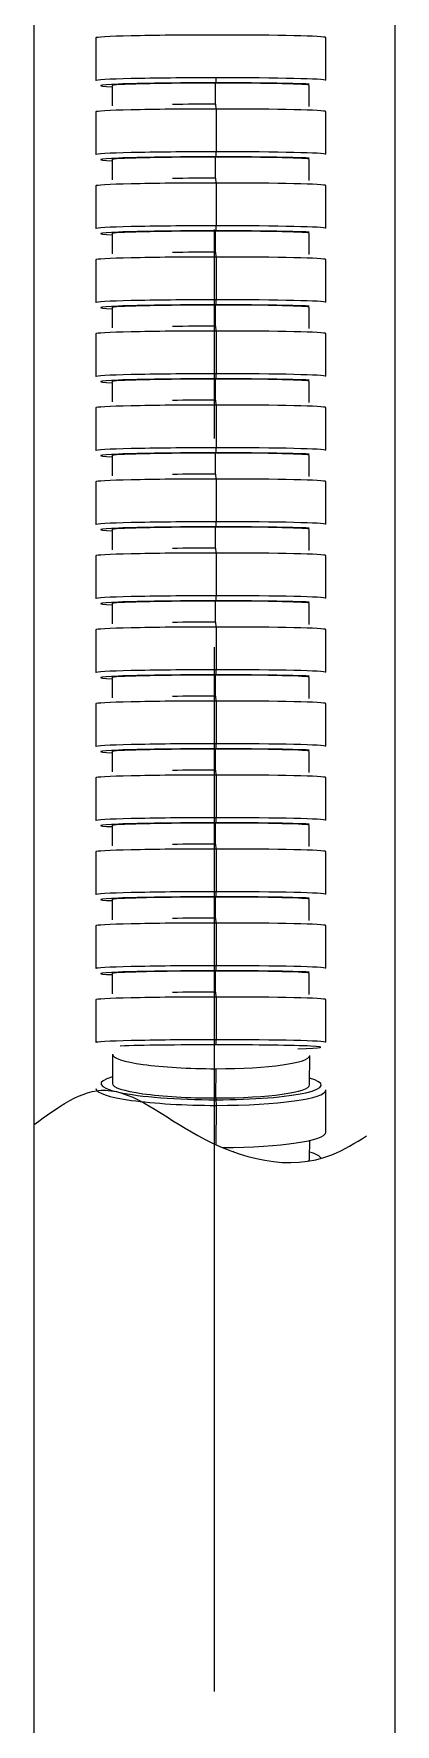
# Model space of a CAD drawing. Header units: millimetres. Extents: x 2433 to 4809, y -10272 to -6912.
# Drawn here: x 4315.9 to 4337.9, y -8720.4 to -8617.6 of the extents above; entities that cross this region are included whole.
import ezdxf

# ---------------------------------------------------------------- set-up
doc = ezdxf.new("R2010")
doc.units = ezdxf.units.MM
doc.linetypes.add('CENTERX2', pattern=[101.6, 63.5, -12.7, 12.7, -12.7])
doc.layers.add('CENTER', color=1, linetype='CENTERX2')

msp = doc.modelspace()

# ---------------------------------------------------------------- linework, layer by layer
at = {"linetype": 'Continuous', "lineweight": 18, "extrusion": (-1, -2.22045e-16, 0)}
for p, q in [((4315.86, -8598.98), (4315.86, -9069.48)), ((4337.86, -9069.1), (4337.86, -8598.99)), ((4319.63, -8617.89), (4319.63, -8620.49)), ((4333.63, -8620.47), (4333.63, -8617.87)), ((4320.63, -8620.79), (4320.63, -8622.02)), ((4332.63, -8622.07), (4332.63, -8620.78)), ((4319.63, -8622.39), (4319.63, -8624.99)), ((4333.63, -8624.97), (4333.63, -8622.37)), ((4320.63, -8625.29), (4320.63, -8626.52)), ((4332.63, -8626.57), (4332.63, -8625.28)), ((4319.63, -8626.89), (4319.63, -8629.49)), ((4333.63, -8629.47), (4333.63, -8626.87)), ((4320.63, -8629.79), (4320.63, -8631.02)), ((4332.63, -8631.07), (4332.63, -8629.78)), ((4319.63, -8631.39), (4319.63, -8633.99)), ((4333.63, -8633.97), (4333.63, -8631.37)), ((4320.63, -8634.29), (4320.63, -8635.52)), ((4332.63, -8635.57), (4332.63, -8634.28)), ((4319.63, -8635.89), (4319.63, -8638.49)), ((4333.63, -8638.47), (4333.63, -8635.87)), ((4320.63, -8638.79), (4320.63, -8640.02)), ((4332.63, -8640.07), (4332.63, -8638.78)), ((4319.63, -8640.39), (4319.63, -8642.99)), ((4333.63, -8642.97), (4333.63, -8640.37)), ((4320.63, -8643.29), (4320.63, -8644.52)), ((4332.63, -8644.57), (4332.63, -8643.28)), ((4319.63, -8644.89), (4319.63, -8647.49)), ((4333.63, -8647.47), (4333.63, -8644.87)), ((4320.63, -8647.79), (4320.63, -8649.02)), ((4332.63, -8649.07), (4332.63, -8647.78)), ((4319.63, -8649.39), (4319.63, -8651.99)), ((4333.63, -8651.97), (4333.63, -8649.37)), ((4320.63, -8652.29), (4320.63, -8653.52)), ((4332.63, -8653.57), (4332.63, -8652.28)), ((4319.63, -8653.89), (4319.63, -8656.49)), ((4333.63, -8656.47), (4333.63, -8653.87)), ((4320.63, -8656.79), (4320.63, -8658.02)), ((4332.63, -8658.07), (4332.63, -8656.78)), ((4319.63, -8658.39), (4319.63, -8660.99)), ((4333.63, -8660.97), (4333.63, -8658.37)), ((4320.63, -8661.29), (4320.63, -8662.52)), ((4332.63, -8662.57), (4332.63, -8661.28)), ((4319.63, -8662.89), (4319.63, -8665.49)), ((4333.63, -8665.47), (4333.63, -8662.87)), ((4320.63, -8665.79), (4320.63, -8667.02)), ((4332.63, -8667.07), (4332.63, -8665.78)), ((4319.63, -8667.39), (4319.63, -8669.99)), ((4333.63, -8669.97), (4333.63, -8667.37)), ((4320.63, -8670.29), (4320.63, -8671.52)), ((4332.63, -8671.57), (4332.63, -8670.28)), ((4319.63, -8671.89), (4319.63, -8674.49)), ((4333.63, -8674.47), (4333.63, -8671.87)), ((4320.63, -8674.79), (4320.63, -8676.02)), ((4332.63, -8676.07), (4332.63, -8674.78)), ((4319.63, -8676.39), (4319.63, -8678.99)), ((4333.63, -8678.97), (4333.63, -8676.37)), ((4320.66, -8679.7), (4320.65, -8681.48)), ((4332.65, -8681.56), (4332.66, -8679.78)), ((4333.63, -8684.45), (4333.64, -8681.87)), ((4332.65, -8686.06), (4332.66, -8684.93))]:
    msp.add_line(p, q, dxfattribs=at)
at = {"linetype": 'Continuous', "lineweight": 13, "extrusion": (-1, -2.22045e-16, 0)}
for p, q in [((4326.91, -8620.64), (4326.91, -8621.93)), ((4326.96, -8622.22), (4326.96, -8624.82)), ((4326.91, -8625.14), (4326.91, -8626.43)), ((4326.96, -8626.72), (4326.96, -8629.32)), ((4326.91, -8629.64), (4326.91, -8630.93)), ((4326.96, -8631.22), (4326.96, -8633.82)), ((4326.91, -8634.14), (4326.91, -8635.43)), ((4326.96, -8635.72), (4326.96, -8638.32)), ((4326.91, -8638.64), (4326.91, -8639.93)), ((4326.96, -8640.22), (4326.96, -8642.82)), ((4326.91, -8643.14), (4326.91, -8644.43)), ((4326.96, -8644.72), (4326.96, -8647.32)), ((4326.91, -8647.64), (4326.91, -8648.93)), ((4326.96, -8649.22), (4326.96, -8651.82)), ((4326.91, -8652.14), (4326.91, -8653.43)), ((4326.96, -8653.72), (4326.96, -8656.32)), ((4326.91, -8656.64), (4326.91, -8657.93)), ((4326.96, -8658.22), (4326.96, -8660.82)), ((4326.91, -8661.14), (4326.91, -8662.43)), ((4326.96, -8662.72), (4326.96, -8665.32)), ((4326.91, -8665.64), (4326.91, -8666.93)), ((4326.96, -8667.22), (4326.96, -8669.82)), ((4326.91, -8670.14), (4326.91, -8671.43)), ((4326.96, -8671.72), (4326.96, -8674.32)), ((4326.91, -8674.64), (4326.91, -8675.93)), ((4326.96, -8676.22), (4326.96, -8678.82)), ((4326.94, -8680.57), (4326.93, -8682.35)), ((4326.93, -8682.35), (4326.96, -8682.46)), ((4326.97, -8682.8), (4326.95, -8685.2))]:
    msp.add_line(p, q, dxfattribs=at)
at = {"linetype": 'Continuous', "lineweight": 18}
for centre, major_axis, ratio, start_param, end_param in [((4326.63, -8617.88), (-7, -0.01), 0.023269, 4.665461, 6.283187), ((4326.63, -8617.88), (-7, -0.01), 0.023269, 3.141594, 4.665461), ((4326.63, -8620.48), (-7, -0.01), 0.023269, 4.665461, 6.283187), ((4326.95, -8620.33), (0, 0.3), 0.046898, 3.164889, 4.735685), ((4326.63, -8620.48), (-7, -0.01), 0.023269, 3.141594, 4.665461), ((4326.63, -8620.78), (-6.7, -0.01), 0.023269, 4.665461, 6.742692), ((4326.63, -8620.78), (-6, -0.01), 0.023269, 4.665461, 6.283186), ((4326.63, -8620.78), (-6, -0.01), 0.023269, 3.14159, 4.665461), ((4326.63, -8622.38), (-7, -0.01), 0.023269, 4.665461, 6.283187), ((4326.63, -8622.08), (-6.7, -0.01), 0.023269, 4.665461, 5.067595), ((4326.94, -8622.23), (0, 0.3), 0.046898, 4.735685, 6.291888), ((4326.63, -8622.38), (-7, -0.01), 0.023269, 3.141594, 4.665461), ((4326.63, -8625.28), (-6.7, -0.01), 0.023269, 4.665461, 6.742692), ((4326.63, -8624.98), (-7, -0.01), 0.023269, 4.665461, 6.283187), ((4326.63, -8625.28), (-6, -0.01), 0.023269, 4.665461, 6.283186), ((4326.63, -8625.28), (-6, -0.01), 0.023269, 3.14159, 4.665461), ((4326.95, -8624.83), (0, 0.3), 0.046898, 3.164889, 4.735685), ((4326.63, -8624.98), (-7, -0.01), 0.023269, 3.141594, 4.665461), ((4326.63, -8626.88), (-7, -0.01), 0.023269, 4.665461, 6.283187), ((4326.63, -8626.58), (-6.7, -0.01), 0.023269, 4.665461, 5.067595), ((4326.94, -8626.73), (0, 0.3), 0.046898, 4.735685, 6.291888), ((4326.63, -8626.88), (-7, -0.01), 0.023269, 3.141594, 4.665461), ((4326.63, -8629.78), (-6.7, -0.01), 0.023269, 4.665461, 6.742692), ((4326.63, -8629.48), (-7, -0.01), 0.023269, 4.665461, 6.283187), ((4326.63, -8629.78), (-6, -0.01), 0.023269, 4.665461, 6.283186), ((4326.63, -8629.78), (-6, -0.01), 0.023269, 3.14159, 4.665461), ((4326.95, -8629.33), (0, 0.3), 0.046898, 3.164889, 4.735685), ((4326.63, -8629.48), (-7, -0.01), 0.023269, 3.141594, 4.665461), ((4326.63, -8631.38), (-7, -0.01), 0.023269, 4.665461, 6.283187), ((4326.63, -8631.08), (-6.7, -0.01), 0.023269, 4.665461, 5.067595), ((4326.94, -8631.23), (0, 0.3), 0.046898, 4.735685, 6.291888), ((4326.63, -8631.38), (-7, -0.01), 0.023269, 3.141594, 4.665461), ((4326.63, -8633.98), (-7, -0.01), 0.023269, 4.665461, 6.283187), ((4326.95, -8633.83), (0, 0.3), 0.046898, 3.164889, 4.735685), ((4326.63, -8633.98), (-7, -0.01), 0.023269, 3.141594, 4.665461), ((4326.63, -8634.28), (-6.7, -0.01), 0.023269, 4.665461, 6.742692), ((4326.63, -8634.28), (-6, -0.01), 0.023269, 4.665461, 6.283186), ((4326.63, -8634.28), (-6, -0.01), 0.023269, 3.14159, 4.665461), ((4326.63, -8635.88), (-7, -0.01), 0.023269, 4.665461, 6.283187), ((4326.63, -8635.58), (-6.7, -0.01), 0.023269, 4.665461, 5.067595), ((4326.94, -8635.73), (0, 0.3), 0.046898, 4.735685, 6.291888), ((4326.63, -8635.88), (-7, -0.01), 0.023269, 3.141594, 4.665461), ((4326.63, -8638.78), (-6.7, -0.01), 0.023269, 4.665461, 6.742692), ((4326.63, -8638.48), (-7, -0.01), 0.023269, 4.665461, 6.283187), ((4326.63, -8638.78), (-6, -0.01), 0.023269, 4.665461, 6.283186), ((4326.63, -8638.78), (-6, -0.01), 0.023269, 3.14159, 4.665461), ((4326.95, -8638.33), (0, 0.3), 0.046898, 3.164889, 4.735685), ((4326.63, -8638.48), (-7, -0.01), 0.023269, 3.141594, 4.665461), ((4326.63, -8640.08), (-6.7, -0.01), 0.023269, 4.665461, 5.067595), ((4326.94, -8640.23), (0, 0.3), 0.046898, 4.735685, 6.291888), ((4326.63, -8640.38), (-7, -0.01), 0.023269, 4.665461, 6.283187), ((4326.63, -8640.38), (-7, -0.01), 0.023269, 3.141594, 4.665461), ((4326.63, -8643.28), (-6.7, -0.01), 0.023269, 4.665461, 6.742692), ((4326.63, -8642.98), (-7, -0.01), 0.023269, 4.665461, 6.283187), ((4326.63, -8643.28), (-6, -0.01), 0.023269, 4.665461, 6.283186), ((4326.63, -8643.28), (-6, -0.01), 0.023269, 3.14159, 4.665461), ((4326.95, -8642.83), (0, 0.3), 0.046898, 3.164889, 4.735685), ((4326.63, -8642.98), (-7, -0.01), 0.023269, 3.141594, 4.665461), ((4326.63, -8644.88), (-7, -0.01), 0.023269, 4.665461, 6.283187), ((4326.63, -8644.58), (-6.7, -0.01), 0.023269, 4.665461, 5.067595), ((4326.94, -8644.73), (0, 0.3), 0.046898, 4.735685, 6.291888), ((4326.63, -8644.88), (-7, -0.01), 0.023269, 3.141594, 4.665461), ((4326.63, -8647.78), (-6.7, -0.01), 0.023269, 4.665461, 6.742692), ((4326.63, -8647.48), (-7, -0.01), 0.023269, 4.665461, 6.283187), ((4326.63, -8647.78), (-6, -0.01), 0.023269, 4.665461, 6.283186), ((4326.63, -8647.78), (-6, -0.01), 0.023269, 3.14159, 4.665461), ((4326.95, -8647.33), (0, 0.3), 0.046898, 3.164889, 4.735685), ((4326.63, -8647.48), (-7, -0.01), 0.023269, 3.141594, 4.665461), ((4326.63, -8649.38), (-7, -0.01), 0.023269, 4.665461, 6.283187), ((4326.63, -8649.08), (-6.7, -0.01), 0.023269, 4.665461, 5.067595), ((4326.94, -8649.23), (0, 0.3), 0.046898, 4.735685, 6.291888), ((4326.63, -8649.38), (-7, -0.01), 0.023269, 3.141594, 4.665461), ((4326.63, -8652.28), (-6.7, -0.01), 0.023269, 4.665461, 6.742692), ((4326.63, -8651.98), (-7, -0.01), 0.023269, 4.665461, 6.283187), ((4326.63, -8652.28), (-6, -0.01), 0.023269, 4.665461, 6.283186), ((4326.63, -8652.28), (-6, -0.01), 0.023269, 3.14159, 4.665461), ((4326.95, -8651.83), (0, 0.3), 0.046898, 3.164889, 4.735685), ((4326.63, -8651.98), (-7, -0.01), 0.023269, 3.141594, 4.665461), ((4326.63, -8653.58), (-6.7, -0.01), 0.023269, 4.665461, 5.067595), ((4326.94, -8653.73), (0, 0.3), 0.046898, 4.735685, 6.291888), ((4326.63, -8653.88), (-7, -0.01), 0.023269, 4.665461, 6.283187), ((4326.63, -8653.88), (-7, -0.01), 0.023269, 3.141594, 4.665461), ((4326.63, -8656.48), (-7, -0.01), 0.023269, 4.665461, 6.283187), ((4326.95, -8656.33), (0, 0.3), 0.046898, 3.164889, 4.735685), ((4326.63, -8656.48), (-7, -0.01), 0.023269, 3.141594, 4.665461), ((4326.63, -8656.78), (-6.7, -0.01), 0.023269, 4.665461, 6.742692), ((4326.63, -8656.78), (-6, -0.01), 0.023269, 4.665461, 6.283186), ((4326.63, -8656.78), (-6, -0.01), 0.023269, 3.14159, 4.665461), ((4326.63, -8658.38), (-7, -0.01), 0.023269, 4.665461, 6.283187), ((4326.63, -8658.08), (-6.7, -0.01), 0.023269, 4.665461, 5.067595), ((4326.94, -8658.23), (0, 0.3), 0.046898, 4.735685, 6.291888), ((4326.63, -8658.38), (-7, -0.01), 0.023269, 3.141594, 4.665461), ((4326.63, -8661.28), (-6.7, -0.01), 0.023269, 4.665461, 6.742692), ((4326.63, -8660.98), (-7, -0.01), 0.023269, 4.665461, 6.283187), ((4326.63, -8661.28), (-6, -0.01), 0.023269, 4.665461, 6.283186), ((4326.63, -8661.28), (-6, -0.01), 0.023269, 3.14159, 4.665461), ((4326.95, -8660.83), (0, 0.3), 0.046898, 3.164889, 4.735685), ((4326.63, -8660.98), (-7, -0.01), 0.023269, 3.141594, 4.665461), ((4326.63, -8662.58), (-6.7, -0.01), 0.023269, 4.665461, 5.067595), ((4326.94, -8662.73), (0, 0.3), 0.046898, 4.735685, 6.291888), ((4326.63, -8662.88), (-7, -0.01), 0.023269, 4.665461, 6.283187), ((4326.63, -8662.88), (-7, -0.01), 0.023269, 3.141594, 4.665461), ((4326.63, -8665.78), (-6.7, -0.01), 0.023269, 4.665461, 6.742692), ((4326.63, -8665.48), (-7, -0.01), 0.023269, 4.665461, 6.283187), ((4326.63, -8665.78), (-6, -0.01), 0.023269, 4.665461, 6.283186), ((4326.63, -8665.78), (-6, -0.01), 0.023269, 3.14159, 4.665461), ((4326.95, -8665.33), (0, 0.3), 0.046898, 3.164889, 4.735685), ((4326.63, -8665.48), (-7, -0.01), 0.023269, 3.141594, 4.665461), ((4326.63, -8667.38), (-7, -0.01), 0.023269, 4.665461, 6.283187), ((4326.63, -8667.08), (-6.7, -0.01), 0.023269, 4.665461, 5.067595), ((4326.94, -8667.23), (0, 0.3), 0.046898, 4.735685, 6.291888), ((4326.63, -8667.38), (-7, -0.01), 0.023269, 3.141594, 4.665461), ((4326.63, -8669.98), (-7, -0.01), 0.023269, 4.665461, 6.283187), ((4326.95, -8669.83), (0, 0.3), 0.046898, 3.164889, 4.735685), ((4326.63, -8669.98), (-7, -0.01), 0.023269, 3.141594, 4.665461), ((4326.63, -8670.28), (-6.7, -0.01), 0.023269, 4.665461, 6.742692), ((4326.63, -8670.28), (-6, -0.01), 0.023269, 4.665461, 6.283186), ((4326.63, -8670.28), (-6, -0.01), 0.023269, 3.14159, 4.665461), ((4326.63, -8671.88), (-7, -0.01), 0.023269, 4.665461, 6.283187), ((4326.63, -8671.58), (-6.7, -0.01), 0.023269, 4.665461, 5.067595), ((4326.94, -8671.73), (0, 0.3), 0.046898, 4.735685, 6.291888), ((4326.63, -8671.88), (-7, -0.01), 0.023269, 3.141594, 4.665461), ((4326.63, -8674.78), (-6.7, -0.01), 0.023269, 4.665461, 6.742692), ((4326.63, -8674.48), (-7, -0.01), 0.023269, 4.665461, 6.283187), ((4326.63, -8674.78), (-6, -0.01), 0.023269, 4.665461, 6.283186), ((4326.63, -8674.78), (-6, -0.01), 0.023269, 3.14159, 4.665461), ((4326.95, -8674.33), (0, 0.3), 0.046898, 3.164889, 4.735685), ((4326.63, -8674.48), (-7, -0.01), 0.023269, 3.141594, 4.665461), ((4326.63, -8676.08), (-6.7, -0.01), 0.023269, 4.665461, 5.067595), ((4326.94, -8676.23), (0, 0.3), 0.046898, 4.735685, 6.291888), ((4326.63, -8676.38), (-7, -0.01), 0.023269, 4.665461, 6.283187), ((4326.63, -8676.38), (-7, -0.01), 0.023269, 3.141594, 4.665461), ((4326.63, -8678.98), (-7, -0.01), 0.023269, 4.665461, 6.283187), ((4326.63, -8679.28), (-6.7, -0.01), 0.023269, 4.665461, 5.678179), ((4326.95, -8678.83), (0, 0.3), 0.046898, 3.164889, 4.735685), ((4326.63, -8678.98), (-7, -0.01), 0.023269, 3.141594, 4.665461), ((4326.66, -8679.74), (-6, 0.04), 0.139303, 0.000008, 1.618174), ((4326.66, -8679.74), (-6, 0.04), 0.139303, 1.618174, 3.141601), ((4326.65, -8681.53), (-6.7, 0.04), 0.139303, 1.618174, 3.604053), ((4326.64, -8681.83), (-7, 0.05), 0.139303, 0.000008, 1.618174), ((4326.65, -8681.52), (-6, 0.04), 0.139303, 0.000008, 1.618174), ((4326.65, -8681.52), (-6, 0.04), 0.139303, 1.618174, 3.141601), ((4326.64, -8681.83), (-7, 0.05), 0.139303, 1.618174, 3.1416), ((4326.96, -8682.76), (0, 0.3), 0.046898, 4.572477, 6.12868), ((4326.63, -8684.4), (-7, 0.05), 0.139303, 1.675781, 3.1416), ((4326.65, -8686.02), (-6, 0.04), 0.13959, 2.96788, 3.141602), ((4326.65, -8686.03), (-6.7, 0.04), 0.13959, 3.182819, 3.604055)]:
    msp.add_ellipse(centre, major_axis=major_axis, ratio=ratio, start_param=start_param, end_param=end_param, dxfattribs=at)
at = {"linetype": 'Continuous', "lineweight": 13}
for centre, major_axis, ratio, start_param, end_param in [((4326.63, -8620.78), (-6.7, -0.01), 0.023269, 3.602207, 4.665461), ((4326.63, -8625.28), (-6.7, -0.01), 0.023269, 3.602207, 4.665461), ((4326.63, -8629.78), (-6.7, -0.01), 0.023269, 3.602207, 4.665461), ((4326.63, -8634.28), (-6.7, -0.01), 0.023269, 3.602207, 4.665461), ((4326.63, -8638.78), (-6.7, -0.01), 0.023269, 3.602207, 4.665461), ((4326.63, -8643.28), (-6.7, -0.01), 0.023269, 3.602207, 4.665461), ((4326.63, -8647.78), (-6.7, -0.01), 0.023269, 3.602207, 4.665461), ((4326.63, -8652.28), (-6.7, -0.01), 0.023269, 3.602207, 4.665461), ((4326.63, -8656.78), (-6.7, -0.01), 0.023269, 3.602207, 4.665461), ((4326.63, -8661.28), (-6.7, -0.01), 0.023269, 3.602207, 4.665461), ((4326.63, -8665.78), (-6.7, -0.01), 0.023269, 3.602207, 4.665461), ((4326.63, -8670.28), (-6.7, -0.01), 0.023269, 3.602207, 4.665461), ((4326.63, -8674.78), (-6.7, -0.01), 0.023269, 3.602207, 4.665461), ((4326.63, -8679.28), (-6.7, -0.01), 0.023269, 2.483085, 4.665461), ((4326.65, -8681.53), (-6.7, 0.04), 0.139303, 5.820692, 7.901359)]:
    msp.add_ellipse(centre, major_axis=major_axis, ratio=ratio, start_param=start_param, end_param=end_param, dxfattribs=at)
at = {"linetype": 'Continuous'}
msp.add_open_spline([(4315.89, -8683.97), (4317.33, -8682.91), (4320.43, -8680.6), (4326.01, -8685.45), (4332.29, -8687.06), (4335.43, -8685.09), (4336.12, -8684.65)], degree=3, knots=[1.180881, 1.180881, 1.180881, 1.180881, 4.020586, 7.346143, 11.488698, 12.657431, 12.657431, 12.657431, 12.657431], dxfattribs=at)
at = {"linetype": 'Continuous', "lineweight": 18}
msp.add_open_spline([(4327.98, -8685.62), (4328, -8685.62), (4328.02, -8685.62), (4328.04, -8685.62)], degree=3, dxfattribs=at)
at = {"layer": 'CENTER'}
msp.add_line((4326.86, -9124.85), (4326.86, -7885.68), dxfattribs=at)

doc.saveas('drawing.dxf')
